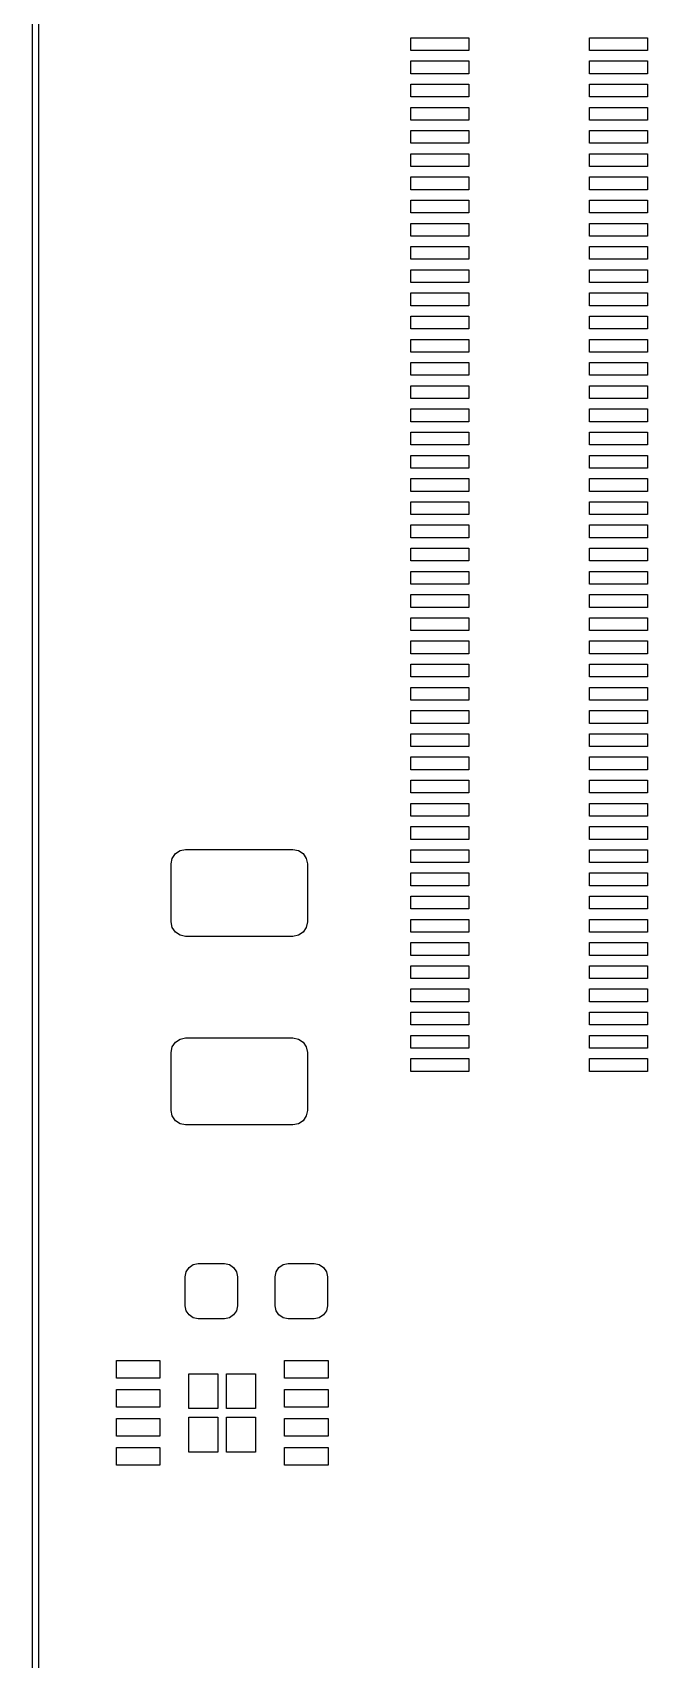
# Model space of a CAD drawing. Extents: x 0 to 4.25, y -4.33 to 0.
# Drawn here: x -0.002 to 0.415, y -3.288 to -2.184 of the extents above; entities that cross this region are included whole.
import ezdxf

# ---------------------------------------------------------------- set-up
doc = ezdxf.new("R2010")
doc.units = 0
doc.header["$MEASUREMENT"] = 0
doc.layers.add('BLACK', color=7, linetype='CONTINUOUS')

msp = doc.modelspace()

# ---------------------------------------------------------------- linework, layer by layer
at = {"layer": 'BLACK', "linetype": 'CONTINUOUS'}
for p, q in [((-0.001969, -4.33071), (-0.001969, 0)), ((0.001969, -0.001969), (0.001969, -4.32874)), ((0.254795, -2.19587), (0.254795, -2.18721)), ((0.254795, -2.18721), (0.294165, -2.18721)), ((0.294165, -2.19587), (0.254795, -2.19587)), ((0.294165, -2.18721), (0.294165, -2.19587)), ((0.376054, -2.19587), (0.376054, -2.18721)), ((0.376054, -2.18721), (0.415424, -2.18721)), ((0.415424, -2.19587), (0.376054, -2.19587)), ((0.415424, -2.18721), (0.415424, -2.19587)), ((0.254795, -2.21162), (0.254795, -2.20296)), ((0.254795, -2.20296), (0.294165, -2.20296)), ((0.294165, -2.20296), (0.294165, -2.21162)), ((0.376054, -2.21162), (0.376054, -2.20296)), ((0.376054, -2.20296), (0.415424, -2.20296)), ((0.415424, -2.20296), (0.415424, -2.21162)), ((0.294165, -2.21162), (0.254795, -2.21162)), ((0.254795, -2.22737), (0.254795, -2.21871)), ((0.254795, -2.21871), (0.294165, -2.21871)), ((0.294165, -2.21871), (0.294165, -2.22737)), ((0.415424, -2.21162), (0.376054, -2.21162)), ((0.376054, -2.22737), (0.376054, -2.21871)), ((0.376054, -2.21871), (0.415424, -2.21871)), ((0.415424, -2.21871), (0.415424, -2.22737)), ((0.294165, -2.22737), (0.254795, -2.22737)), ((0.415424, -2.22737), (0.376054, -2.22737)), ((0.254795, -2.24312), (0.254795, -2.23446)), ((0.254795, -2.23446), (0.294165, -2.23446)), ((0.294165, -2.23446), (0.294165, -2.24312)), ((0.376054, -2.24312), (0.376054, -2.23446)), ((0.376054, -2.23446), (0.415424, -2.23446)), ((0.415424, -2.23446), (0.415424, -2.24312)), ((0.294165, -2.24312), (0.254795, -2.24312)), ((0.254795, -2.25887), (0.254795, -2.2502)), ((0.254795, -2.2502), (0.294165, -2.2502)), ((0.294165, -2.2502), (0.294165, -2.25887)), ((0.415424, -2.24312), (0.376054, -2.24312)), ((0.376054, -2.25887), (0.376054, -2.2502)), ((0.376054, -2.2502), (0.415424, -2.2502)), ((0.415424, -2.2502), (0.415424, -2.25887)), ((0.294165, -2.25887), (0.254795, -2.25887)), ((0.415424, -2.25887), (0.376054, -2.25887)), ((0.254795, -2.27461), (0.254795, -2.26595)), ((0.254795, -2.26595), (0.294165, -2.26595)), ((0.294165, -2.27461), (0.254795, -2.27461)), ((0.294165, -2.26595), (0.294165, -2.27461)), ((0.376054, -2.27461), (0.376054, -2.26595)), ((0.376054, -2.26595), (0.415424, -2.26595)), ((0.415424, -2.27461), (0.376054, -2.27461)), ((0.415424, -2.26595), (0.415424, -2.27461)), ((0.254795, -2.29036), (0.254795, -2.2817)), ((0.254795, -2.2817), (0.294165, -2.2817)), ((0.294165, -2.2817), (0.294165, -2.29036)), ((0.376054, -2.29036), (0.376054, -2.2817)), ((0.376054, -2.2817), (0.415424, -2.2817)), ((0.415424, -2.2817), (0.415424, -2.29036)), ((0.294165, -2.29036), (0.254795, -2.29036)), ((0.415424, -2.29036), (0.376054, -2.29036)), ((0.254795, -2.30611), (0.254795, -2.29745)), ((0.254795, -2.29745), (0.294165, -2.29745)), ((0.294165, -2.30611), (0.254795, -2.30611)), ((0.294165, -2.29745), (0.294165, -2.30611)), ((0.376054, -2.30611), (0.376054, -2.29745)), ((0.376054, -2.29745), (0.415424, -2.29745)), ((0.415424, -2.30611), (0.376054, -2.30611)), ((0.415424, -2.29745), (0.415424, -2.30611)), ((0.254795, -2.32186), (0.254795, -2.3132)), ((0.254795, -2.3132), (0.294165, -2.3132)), ((0.294165, -2.3132), (0.294165, -2.32186)), ((0.376054, -2.32186), (0.376054, -2.3132)), ((0.376054, -2.3132), (0.415424, -2.3132)), ((0.415424, -2.3132), (0.415424, -2.32186)), ((0.294165, -2.32186), (0.254795, -2.32186)), ((0.254795, -2.33761), (0.254795, -2.32894)), ((0.254795, -2.32894), (0.294165, -2.32894)), ((0.294165, -2.32894), (0.294165, -2.33761)), ((0.415424, -2.32186), (0.376054, -2.32186)), ((0.376054, -2.33761), (0.376054, -2.32894)), ((0.376054, -2.32894), (0.415424, -2.32894)), ((0.415424, -2.32894), (0.415424, -2.33761)), ((0.294165, -2.33761), (0.254795, -2.33761)), ((0.415424, -2.33761), (0.376054, -2.33761)), ((0.254795, -2.35335), (0.254795, -2.34469)), ((0.254795, -2.34469), (0.294165, -2.34469)), ((0.294165, -2.34469), (0.294165, -2.35335)), ((0.376054, -2.35335), (0.376054, -2.34469)), ((0.376054, -2.34469), (0.415424, -2.34469)), ((0.415424, -2.34469), (0.415424, -2.35335)), ((0.294165, -2.35335), (0.254795, -2.35335)), ((0.254795, -2.3691), (0.254795, -2.36044)), ((0.254795, -2.36044), (0.294165, -2.36044)), ((0.294165, -2.36044), (0.294165, -2.3691)), ((0.415424, -2.35335), (0.376054, -2.35335)), ((0.376054, -2.3691), (0.376054, -2.36044)), ((0.376054, -2.36044), (0.415424, -2.36044)), ((0.415424, -2.36044), (0.415424, -2.3691)), ((0.294165, -2.3691), (0.254795, -2.3691)), ((0.415424, -2.3691), (0.376054, -2.3691)), ((0.254795, -2.38485), (0.254795, -2.37619)), ((0.254795, -2.37619), (0.294165, -2.37619)), ((0.294165, -2.38485), (0.254795, -2.38485)), ((0.294165, -2.37619), (0.294165, -2.38485)), ((0.376054, -2.38485), (0.376054, -2.37619)), ((0.376054, -2.37619), (0.415424, -2.37619)), ((0.415424, -2.38485), (0.376054, -2.38485)), ((0.415424, -2.37619), (0.415424, -2.38485)), ((0.254795, -2.4006), (0.254795, -2.39194)), ((0.254795, -2.39194), (0.294165, -2.39194)), ((0.294165, -2.39194), (0.294165, -2.4006)), ((0.376054, -2.4006), (0.376054, -2.39194)), ((0.376054, -2.39194), (0.415424, -2.39194)), ((0.415424, -2.39194), (0.415424, -2.4006)), ((0.294165, -2.4006), (0.254795, -2.4006)), ((0.415424, -2.4006), (0.376054, -2.4006)), ((0.254795, -2.41635), (0.254795, -2.40768)), ((0.254795, -2.40768), (0.294165, -2.40768)), ((0.294165, -2.41635), (0.254795, -2.41635)), ((0.294165, -2.40768), (0.294165, -2.41635)), ((0.376054, -2.41635), (0.376054, -2.40768)), ((0.376054, -2.40768), (0.415424, -2.40768)), ((0.415424, -2.41635), (0.376054, -2.41635)), ((0.415424, -2.40768), (0.415424, -2.41635)), ((0.254795, -2.43209), (0.254795, -2.42343)), ((0.254795, -2.42343), (0.294165, -2.42343)), ((0.294165, -2.42343), (0.294165, -2.43209)), ((0.376054, -2.43209), (0.376054, -2.42343)), ((0.376054, -2.42343), (0.415424, -2.42343)), ((0.415424, -2.42343), (0.415424, -2.43209)), ((0.294165, -2.43209), (0.254795, -2.43209)), ((0.254795, -2.44784), (0.254795, -2.43918)), ((0.254795, -2.43918), (0.294165, -2.43918)), ((0.294165, -2.43918), (0.294165, -2.44784)), ((0.415424, -2.43209), (0.376054, -2.43209)), ((0.376054, -2.44784), (0.376054, -2.43918)), ((0.376054, -2.43918), (0.415424, -2.43918)), ((0.415424, -2.43918), (0.415424, -2.44784)), ((0.294165, -2.44784), (0.254795, -2.44784)), ((0.415424, -2.44784), (0.376054, -2.44784)), ((0.254795, -2.46359), (0.254795, -2.45493)), ((0.254795, -2.45493), (0.294165, -2.45493)), ((0.294165, -2.45493), (0.294165, -2.46359)), ((0.376054, -2.46359), (0.376054, -2.45493)), ((0.376054, -2.45493), (0.415424, -2.45493)), ((0.415424, -2.45493), (0.415424, -2.46359)), ((0.294165, -2.46359), (0.254795, -2.46359)), ((0.254795, -2.47934), (0.254795, -2.47068)), ((0.254795, -2.47068), (0.294165, -2.47068)), ((0.294165, -2.47068), (0.294165, -2.47934)), ((0.415424, -2.46359), (0.376054, -2.46359)), ((0.376054, -2.47934), (0.376054, -2.47068)), ((0.376054, -2.47068), (0.415424, -2.47068)), ((0.415424, -2.47068), (0.415424, -2.47934)), ((0.294165, -2.47934), (0.254795, -2.47934)), ((0.415424, -2.47934), (0.376054, -2.47934)), ((0.254795, -2.49509), (0.254795, -2.48642)), ((0.254795, -2.48642), (0.294165, -2.48642)), ((0.294165, -2.49509), (0.254795, -2.49509)), ((0.294165, -2.48642), (0.294165, -2.49509)), ((0.376054, -2.49509), (0.376054, -2.48642)), ((0.376054, -2.48642), (0.415424, -2.48642)), ((0.415424, -2.49509), (0.376054, -2.49509)), ((0.415424, -2.48642), (0.415424, -2.49509)), ((0.254795, -2.51083), (0.254795, -2.50217)), ((0.254795, -2.50217), (0.294165, -2.50217)), ((0.294165, -2.50217), (0.294165, -2.51083)), ((0.376054, -2.51083), (0.376054, -2.50217)), ((0.376054, -2.50217), (0.415424, -2.50217)), ((0.415424, -2.50217), (0.415424, -2.51083)), ((0.294165, -2.51083), (0.254795, -2.51083)), ((0.415424, -2.51083), (0.376054, -2.51083)), ((0.254795, -2.52658), (0.254795, -2.51792)), ((0.254795, -2.51792), (0.294165, -2.51792)), ((0.294165, -2.52658), (0.254795, -2.52658)), ((0.294165, -2.51792), (0.294165, -2.52658)), ((0.376054, -2.52658), (0.376054, -2.51792)), ((0.376054, -2.51792), (0.415424, -2.51792)), ((0.415424, -2.52658), (0.376054, -2.52658)), ((0.415424, -2.51792), (0.415424, -2.52658)), ((0.254795, -2.54233), (0.254795, -2.53367)), ((0.254795, -2.53367), (0.294165, -2.53367)), ((0.294165, -2.53367), (0.294165, -2.54233)), ((0.376054, -2.54233), (0.376054, -2.53367)), ((0.376054, -2.53367), (0.415424, -2.53367)), ((0.415424, -2.53367), (0.415424, -2.54233)), ((0.294165, -2.54233), (0.254795, -2.54233)), ((0.254795, -2.55808), (0.254795, -2.54942)), ((0.254795, -2.54942), (0.294165, -2.54942)), ((0.294165, -2.54942), (0.294165, -2.55808)), ((0.415424, -2.54233), (0.376054, -2.54233)), ((0.376054, -2.55808), (0.376054, -2.54942)), ((0.376054, -2.54942), (0.415424, -2.54942)), ((0.415424, -2.54942), (0.415424, -2.55808)), ((0.294165, -2.55808), (0.254795, -2.55808)), ((0.415424, -2.55808), (0.376054, -2.55808)), ((0.254795, -2.57383), (0.254795, -2.56516)), ((0.254795, -2.56516), (0.294165, -2.56516)), ((0.294165, -2.56516), (0.294165, -2.57383)), ((0.376054, -2.57383), (0.376054, -2.56516)), ((0.376054, -2.56516), (0.415424, -2.56516)), ((0.415424, -2.56516), (0.415424, -2.57383)), ((0.294165, -2.57383), (0.254795, -2.57383)), ((0.254795, -2.58957), (0.254795, -2.58091)), ((0.254795, -2.58091), (0.294165, -2.58091)), ((0.294165, -2.58091), (0.294165, -2.58957)), ((0.415424, -2.57383), (0.376054, -2.57383)), ((0.376054, -2.58957), (0.376054, -2.58091)), ((0.376054, -2.58091), (0.415424, -2.58091)), ((0.415424, -2.58091), (0.415424, -2.58957)), ((0.294165, -2.58957), (0.254795, -2.58957)), ((0.415424, -2.58957), (0.376054, -2.58957)), ((0.254795, -2.60532), (0.254795, -2.59666)), ((0.254795, -2.59666), (0.294165, -2.59666)), ((0.294165, -2.60532), (0.254795, -2.60532)), ((0.294165, -2.59666), (0.294165, -2.60532)), ((0.376054, -2.60532), (0.376054, -2.59666)), ((0.376054, -2.59666), (0.415424, -2.59666)), ((0.415424, -2.60532), (0.376054, -2.60532)), ((0.415424, -2.59666), (0.415424, -2.60532)), ((0.254795, -2.62107), (0.254795, -2.61241)), ((0.254795, -2.61241), (0.294165, -2.61241)), ((0.294165, -2.61241), (0.294165, -2.62107)), ((0.376054, -2.62107), (0.376054, -2.61241)), ((0.376054, -2.61241), (0.415424, -2.61241)), ((0.415424, -2.61241), (0.415424, -2.62107)), ((0.294165, -2.62107), (0.254795, -2.62107)), ((0.254795, -2.63682), (0.254795, -2.62816)), ((0.254795, -2.62816), (0.294165, -2.62816)), ((0.294165, -2.62816), (0.294165, -2.63682)), ((0.415424, -2.62107), (0.376054, -2.62107)), ((0.376054, -2.63682), (0.376054, -2.62816)), ((0.376054, -2.62816), (0.415424, -2.62816)), ((0.415424, -2.62816), (0.415424, -2.63682)), ((0.294165, -2.63682), (0.254795, -2.63682)), ((0.415424, -2.63682), (0.376054, -2.63682)), ((0.254795, -2.65257), (0.254795, -2.6439)), ((0.254795, -2.6439), (0.294165, -2.6439)), ((0.294165, -2.6439), (0.294165, -2.65257)), ((0.376054, -2.65257), (0.376054, -2.6439)), ((0.376054, -2.6439), (0.415424, -2.6439)), ((0.415424, -2.6439), (0.415424, -2.65257)), ((0.294165, -2.65257), (0.254795, -2.65257)), ((0.254795, -2.66831), (0.254795, -2.65965)), ((0.254795, -2.65965), (0.294165, -2.65965)), ((0.294165, -2.65965), (0.294165, -2.66831)), ((0.415424, -2.65257), (0.376054, -2.65257)), ((0.376054, -2.66831), (0.376054, -2.65965)), ((0.376054, -2.65965), (0.415424, -2.65965)), ((0.415424, -2.65965), (0.415424, -2.66831)), ((0.294165, -2.66831), (0.254795, -2.66831)), ((0.415424, -2.66831), (0.376054, -2.66831)), ((0.254795, -2.68406), (0.254795, -2.6754)), ((0.254795, -2.6754), (0.294165, -2.6754)), ((0.294165, -2.6754), (0.294165, -2.68406)), ((0.376054, -2.68406), (0.376054, -2.6754)), ((0.376054, -2.6754), (0.415424, -2.6754)), ((0.415424, -2.6754), (0.415424, -2.68406)), ((0.294165, -2.68406), (0.254795, -2.68406)), ((0.254795, -2.69981), (0.254795, -2.69115)), ((0.254795, -2.69115), (0.294165, -2.69115)), ((0.294165, -2.69115), (0.294165, -2.69981)), ((0.415424, -2.68406), (0.376054, -2.68406)), ((0.376054, -2.69981), (0.376054, -2.69115)), ((0.376054, -2.69115), (0.415424, -2.69115)), ((0.415424, -2.69115), (0.415424, -2.69981)), ((0.294165, -2.69981), (0.254795, -2.69981)), ((0.415424, -2.69981), (0.376054, -2.69981)), ((0.254795, -2.71556), (0.254795, -2.7069)), ((0.254795, -2.7069), (0.294165, -2.7069)), ((0.294165, -2.71556), (0.254795, -2.71556)), ((0.294165, -2.7069), (0.294165, -2.71556)), ((0.376054, -2.71556), (0.376054, -2.7069)), ((0.376054, -2.7069), (0.415424, -2.7069)), ((0.415424, -2.71556), (0.376054, -2.71556)), ((0.415424, -2.7069), (0.415424, -2.71556)), ((0.254795, -2.73131), (0.254795, -2.72265)), ((0.254795, -2.72265), (0.294165, -2.72265)), ((0.294165, -2.72265), (0.294165, -2.73131)), ((0.376054, -2.73131), (0.376054, -2.72265)), ((0.376054, -2.72265), (0.415424, -2.72265)), ((0.415424, -2.72265), (0.415424, -2.73131)), ((0.098163, -2.7389), (0.101929, -2.73815)), ((0.101929, -2.73815), (0.174764, -2.73815)), ((0.174764, -2.73815), (0.17853, -2.7389)), ((0.294165, -2.73131), (0.254795, -2.73131)), ((0.254795, -2.74705), (0.254795, -2.73839)), ((0.254795, -2.73839), (0.294165, -2.73839)), ((0.294165, -2.73839), (0.294165, -2.74705)), ((0.415424, -2.73131), (0.376054, -2.73131)), ((0.376054, -2.74705), (0.376054, -2.73839)), ((0.376054, -2.73839), (0.415424, -2.73839)), ((0.415424, -2.73839), (0.415424, -2.74705)), ((0.092087, -2.74799), (0.092836, -2.74423)), ((0.092087, -2.78736), (0.092087, -2.74799)), ((0.092836, -2.74423), (0.094969, -2.74103)), ((0.094969, -2.74103), (0.098163, -2.7389)), ((0.17853, -2.7389), (0.181723, -2.74103)), ((0.181723, -2.74103), (0.183857, -2.74423)), ((0.183857, -2.74423), (0.184606, -2.74799)), ((0.184606, -2.74799), (0.184606, -2.78736)), ((0.294165, -2.74705), (0.254795, -2.74705)), ((0.415424, -2.74705), (0.376054, -2.74705)), ((0.254795, -2.7628), (0.254795, -2.75414)), ((0.254795, -2.75414), (0.294165, -2.75414)), ((0.294165, -2.75414), (0.294165, -2.7628)), ((0.376054, -2.7628), (0.376054, -2.75414)), ((0.376054, -2.75414), (0.415424, -2.75414)), ((0.415424, -2.75414), (0.415424, -2.7628)), ((0.294165, -2.7628), (0.254795, -2.7628)), ((0.254795, -2.77855), (0.254795, -2.76989)), ((0.254795, -2.76989), (0.294165, -2.76989)), ((0.294165, -2.76989), (0.294165, -2.77855)), ((0.415424, -2.7628), (0.376054, -2.7628)), ((0.376054, -2.77855), (0.376054, -2.76989)), ((0.376054, -2.76989), (0.415424, -2.76989)), ((0.415424, -2.76989), (0.415424, -2.77855)), ((0.294165, -2.77855), (0.254795, -2.77855)), ((0.415424, -2.77855), (0.376054, -2.77855)), ((0.092836, -2.79113), (0.092087, -2.78736)), ((0.094969, -2.79432), (0.092836, -2.79113)), ((0.183857, -2.79113), (0.181723, -2.79432)), ((0.184606, -2.78736), (0.183857, -2.79113)), ((0.254795, -2.7943), (0.254795, -2.78564)), ((0.254795, -2.78564), (0.294165, -2.78564)), ((0.294165, -2.78564), (0.294165, -2.7943)), ((0.376054, -2.7943), (0.376054, -2.78564)), ((0.376054, -2.78564), (0.415424, -2.78564)), ((0.415424, -2.78564), (0.415424, -2.7943)), ((0.098163, -2.79646), (0.094969, -2.79432)), ((0.101929, -2.7972), (0.098163, -2.79646)), ((0.174764, -2.7972), (0.101929, -2.7972)), ((0.17853, -2.79646), (0.174764, -2.7972)), ((0.181723, -2.79432), (0.17853, -2.79646)), ((0.294165, -2.7943), (0.254795, -2.7943)), ((0.254795, -2.81005), (0.254795, -2.80139)), ((0.254795, -2.80139), (0.294165, -2.80139)), ((0.294165, -2.80139), (0.294165, -2.81005)), ((0.415424, -2.7943), (0.376054, -2.7943)), ((0.376054, -2.81005), (0.376054, -2.80139)), ((0.376054, -2.80139), (0.415424, -2.80139)), ((0.415424, -2.80139), (0.415424, -2.81005)), ((0.294165, -2.81005), (0.254795, -2.81005)), ((0.415424, -2.81005), (0.376054, -2.81005)), ((0.254795, -2.82579), (0.254795, -2.81713)), ((0.254795, -2.81713), (0.294165, -2.81713)), ((0.294165, -2.82579), (0.254795, -2.82579)), ((0.294165, -2.81713), (0.294165, -2.82579)), ((0.376054, -2.82579), (0.376054, -2.81713)), ((0.376054, -2.81713), (0.415424, -2.81713)), ((0.415424, -2.82579), (0.376054, -2.82579)), ((0.415424, -2.81713), (0.415424, -2.82579)), ((0.254795, -2.84154), (0.254795, -2.83288)), ((0.254795, -2.83288), (0.294165, -2.83288)), ((0.294165, -2.83288), (0.294165, -2.84154)), ((0.376054, -2.84154), (0.376054, -2.83288)), ((0.376054, -2.83288), (0.415424, -2.83288)), ((0.415424, -2.83288), (0.415424, -2.84154)), ((0.294165, -2.84154), (0.254795, -2.84154)), ((0.254795, -2.85729), (0.254795, -2.84863)), ((0.254795, -2.84863), (0.294165, -2.84863)), ((0.294165, -2.84863), (0.294165, -2.85729)), ((0.415424, -2.84154), (0.376054, -2.84154)), ((0.376054, -2.85729), (0.376054, -2.84863)), ((0.376054, -2.84863), (0.415424, -2.84863)), ((0.415424, -2.84863), (0.415424, -2.85729)), ((0.294165, -2.85729), (0.254795, -2.85729)), ((0.415424, -2.85729), (0.376054, -2.85729)), ((0.092836, -2.87218), (0.094969, -2.86899)), ((0.094969, -2.86899), (0.098163, -2.86685)), ((0.098163, -2.86685), (0.101929, -2.8661)), ((0.101929, -2.8661), (0.174764, -2.8661)), ((0.174764, -2.8661), (0.17853, -2.86685)), ((0.17853, -2.86685), (0.181723, -2.86899)), ((0.181723, -2.86899), (0.183857, -2.87218)), ((0.254795, -2.87304), (0.254795, -2.86438)), ((0.254795, -2.86438), (0.294165, -2.86438)), ((0.294165, -2.86438), (0.294165, -2.87304)), ((0.376054, -2.87304), (0.376054, -2.86438)), ((0.376054, -2.86438), (0.415424, -2.86438)), ((0.415424, -2.86438), (0.415424, -2.87304)), ((0.092087, -2.87594), (0.092836, -2.87218)), ((0.092087, -2.91531), (0.092087, -2.87594)), ((0.183857, -2.87218), (0.184606, -2.87594)), ((0.184606, -2.87594), (0.184606, -2.91531)), ((0.294165, -2.87304), (0.254795, -2.87304)), ((0.254795, -2.88879), (0.254795, -2.88013)), ((0.254795, -2.88013), (0.294165, -2.88013)), ((0.294165, -2.88013), (0.294165, -2.88879)), ((0.415424, -2.87304), (0.376054, -2.87304)), ((0.376054, -2.88879), (0.376054, -2.88013)), ((0.376054, -2.88013), (0.415424, -2.88013)), ((0.415424, -2.88013), (0.415424, -2.88879)), ((0.294165, -2.88879), (0.254795, -2.88879)), ((0.415424, -2.88879), (0.376054, -2.88879)), ((0.092836, -2.91908), (0.092087, -2.91531)), ((0.184606, -2.91531), (0.183857, -2.91908)), ((0.094969, -2.92227), (0.092836, -2.91908)), ((0.098163, -2.92441), (0.094969, -2.92227)), ((0.101929, -2.92516), (0.098163, -2.92441)), ((0.174764, -2.92516), (0.101929, -2.92516)), ((0.17853, -2.92441), (0.174764, -2.92516)), ((0.181723, -2.92227), (0.17853, -2.92441)), ((0.183857, -2.91908), (0.181723, -2.92227)), ((0.101693, -3.02819), (0.102367, -3.0248)), ((0.102367, -3.0248), (0.104287, -3.02193)), ((0.104287, -3.02193), (0.107161, -3.02)), ((0.107161, -3.02), (0.110551, -3.01933)), ((0.110551, -3.01933), (0.128268, -3.01933)), ((0.128268, -3.01933), (0.131658, -3.02)), ((0.131658, -3.02), (0.134531, -3.02193)), ((0.134531, -3.02193), (0.136452, -3.0248)), ((0.136452, -3.0248), (0.137126, -3.02819)), ((0.162717, -3.02819), (0.163391, -3.0248)), ((0.163391, -3.0248), (0.165311, -3.02193)), ((0.165311, -3.02193), (0.168185, -3.02)), ((0.168185, -3.02), (0.171575, -3.01933)), ((0.171575, -3.01933), (0.189291, -3.01933)), ((0.189291, -3.01933), (0.192681, -3.02)), ((0.192681, -3.02), (0.195555, -3.02193)), ((0.195555, -3.02193), (0.197475, -3.0248)), ((0.197475, -3.0248), (0.19815, -3.02819)), ((0.101693, -3.04787), (0.101693, -3.02819)), ((0.137126, -3.02819), (0.137126, -3.04787)), ((0.162717, -3.04787), (0.162717, -3.02819)), ((0.19815, -3.02819), (0.19815, -3.04787)), ((0.102367, -3.05126), (0.101693, -3.04787)), ((0.137126, -3.04787), (0.136452, -3.05126)), ((0.163391, -3.05126), (0.162717, -3.04787)), ((0.19815, -3.04787), (0.197475, -3.05126)), ((0.104287, -3.05414), (0.102367, -3.05126)), ((0.107161, -3.05606), (0.104287, -3.05414)), ((0.110551, -3.05673), (0.107161, -3.05606)), ((0.128268, -3.05673), (0.110551, -3.05673)), ((0.131658, -3.05606), (0.128268, -3.05673)), ((0.134531, -3.05414), (0.131658, -3.05606)), ((0.136452, -3.05126), (0.134531, -3.05414)), ((0.165311, -3.05414), (0.163391, -3.05126)), ((0.168185, -3.05606), (0.165311, -3.05414)), ((0.171575, -3.05673), (0.168185, -3.05606)), ((0.189291, -3.05673), (0.171575, -3.05673)), ((0.192681, -3.05606), (0.189291, -3.05673)), ((0.195555, -3.05414), (0.192681, -3.05606)), ((0.197475, -3.05126), (0.195555, -3.05414)), ((0.054921, -3.09697), (0.054921, -3.08516)), ((0.054921, -3.08516), (0.084449, -3.08516)), ((0.084449, -3.08516), (0.084449, -3.09697)), ((0.169094, -3.09697), (0.169094, -3.08516)), ((0.169094, -3.08516), (0.198622, -3.08516)), ((0.198622, -3.08516), (0.198622, -3.09697)), ((0.084449, -3.09697), (0.054921, -3.09697)), ((0.104134, -3.11764), (0.104134, -3.09402)), ((0.104134, -3.09402), (0.123819, -3.09402)), ((0.123819, -3.09402), (0.123819, -3.11764)), ((0.129724, -3.11764), (0.129724, -3.09402)), ((0.129724, -3.09402), (0.149409, -3.09402)), ((0.149409, -3.09402), (0.149409, -3.11764)), ((0.198622, -3.09697), (0.169094, -3.09697)), ((0.054921, -3.11665), (0.054921, -3.10484)), ((0.054921, -3.10484), (0.084449, -3.10484)), ((0.084449, -3.10484), (0.084449, -3.11665)), ((0.169094, -3.11665), (0.169094, -3.10484)), ((0.169094, -3.10484), (0.198622, -3.10484)), ((0.198622, -3.10484), (0.198622, -3.11665)), ((0.084449, -3.11665), (0.054921, -3.11665)), ((0.054921, -3.13634), (0.054921, -3.12453)), ((0.054921, -3.12453), (0.084449, -3.12453)), ((0.084449, -3.12453), (0.084449, -3.13634)), ((0.123819, -3.11764), (0.104134, -3.11764)), ((0.104134, -3.14717), (0.104134, -3.12354)), ((0.104134, -3.12354), (0.123819, -3.12354)), ((0.123819, -3.12354), (0.123819, -3.14717)), ((0.149409, -3.11764), (0.129724, -3.11764)), ((0.129724, -3.14717), (0.129724, -3.12354)), ((0.129724, -3.12354), (0.149409, -3.12354)), ((0.149409, -3.12354), (0.149409, -3.14717)), ((0.198622, -3.11665), (0.169094, -3.11665)), ((0.169094, -3.13634), (0.169094, -3.12453)), ((0.169094, -3.12453), (0.198622, -3.12453)), ((0.198622, -3.12453), (0.198622, -3.13634)), ((0.084449, -3.13634), (0.054921, -3.13634)), ((0.054921, -3.15602), (0.054921, -3.14421)), ((0.054921, -3.14421), (0.084449, -3.14421)), ((0.084449, -3.14421), (0.084449, -3.15602)), ((0.123819, -3.14717), (0.104134, -3.14717)), ((0.149409, -3.14717), (0.129724, -3.14717)), ((0.198622, -3.13634), (0.169094, -3.13634)), ((0.169094, -3.15602), (0.169094, -3.14421)), ((0.169094, -3.14421), (0.198622, -3.14421)), ((0.198622, -3.14421), (0.198622, -3.15602)), ((0.084449, -3.15602), (0.054921, -3.15602)), ((0.198622, -3.15602), (0.169094, -3.15602))]:
    msp.add_line(p, q, dxfattribs=at)

doc.saveas('drawing.dxf')
